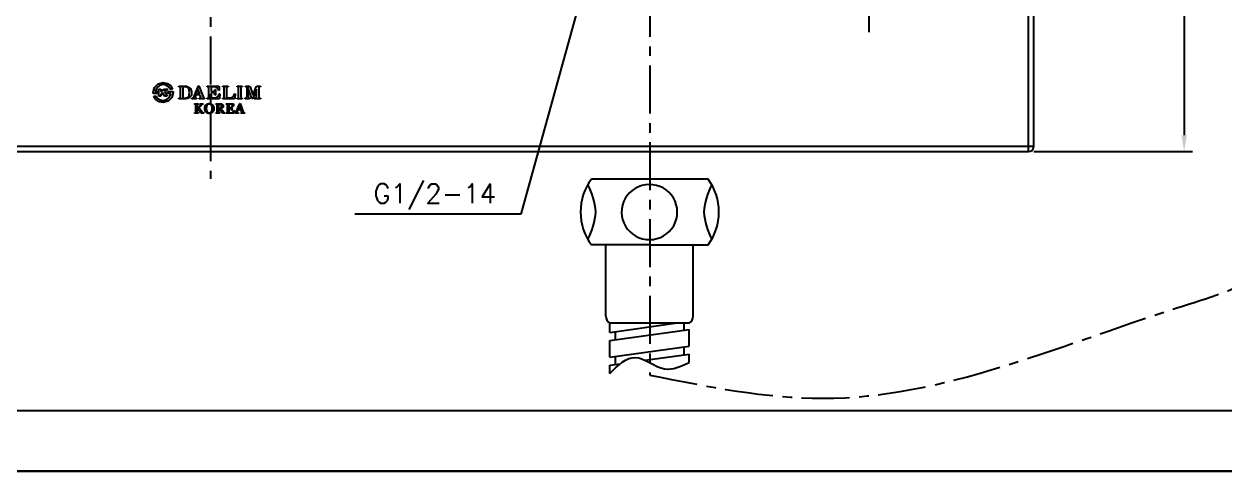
# Model space of a CAD drawing. Extents: x 9929 to 10523, y -3370 to -2950.
# Drawn here: x 10081.1 to 10299.9, y -3370.2 to -3288.7 of the extents above; entities that cross this region are included whole.
import ezdxf
from ezdxf.enums import TextEntityAlignment as Align

# ---------------------------------------------------------------- set-up
doc = ezdxf.new("R2010")
doc.units = 0
doc.header["$LTSCALE"] = 7
doc.header["$MEASUREMENT"] = 0
doc.linetypes.add('CENTER', pattern=[2, 1.25, -0.25, 0.25, -0.25])
doc.layers.get('0').update_dxf_attribs({"color": 2, "linetype": 'CONTINUOUS'})
for name, color, linetype in [('CENTER', 1, 'CENTER'), ('CL', 1, 'CENTER'), ('D', 2, 'CONTINUOUS'), ('DWG', 7, 'CONTINUOUS')]:
    doc.layers.add(name, color=color, linetype=linetype)
doc.styles.add('GHS', font='ROMANS.shx', dxfattribs={"bigfont": 'GHS.shx'})
doc.dimstyles.new('ISO-25', dxfattribs={"dimscale": 0, "dimtxt": 3.5, "dimasz": 2, "dimexe": 1, "dimexo": 1, "dimgap": 1, "dimtad": 1, "dimdec": 4, "dimdsep": 46, "dimtxsty": 'GHS', "dimcen": 3, "dimclrd": 256, "dimclre": 256, "dimclrt": 256, "dimadec": 3, "dimazin": 0, "dimtfac": 1, "dimtdec": 4, "dimtmove": 0, "dimatfit": 0, "dimfxl": 0, "dimtvp": 1, "dimtolj": 1, "dimtzin": 0, "dimlwd": -1, "dimlwe": -1, "dimarcsym": 0})

msp = doc.modelspace()

# ---------------------------------------------------------------- linework, layer by layer
at = {"color": 7, "linetype": 'Continuous'}
for p, q in [((10264.14, -3311.94), (10264.14, -3181.94)), ((10265.14, -3310.94), (10265.14, -3182.94)), ((9965.14, -3310.94), (10265.14, -3310.94)), ((9966.14, -3311.94), (10264.14, -3311.94))]:
    msp.add_line(p, q, dxfattribs=at)
at = {"color": 7, "linetype": 'Continuous', "lineweight": -3}
msp.add_line((10185.79, -3316.94), (10184.66, -3316.94), dxfattribs=at)
at = {"color": 4}
msp.add_line((10508.55, -3359.19), (9959.55, -3359.19), dxfattribs=at)
for p, q in [((9928.55, -3370.19), (10522.55, -3370.19)), ((10522.55, -3370.19), (9928.55, -3370.19))]:
    msp.add_line(p, q)
at = {"color": 7, "linetype": 'Continuous'}
msp.add_arc((10264.14, -3310.94), 1, 270, 0, dxfattribs=at)
at = {"layer": 'CENTER', "color": 1, "lineweight": -3, "ltscale": 2}
msp.add_open_spline([(10195.51, -3347.87), (10195.51, -3347.87), (10195.51, -3347.87), (10195.51, -3347.86)], degree=3, dxfattribs=at)
at = {"layer": 'CL'}
for p, q in [((10115.14, -3178.94), (10115.14, -3316.89)), ((10195.14, -3226.24), (10195.14, -3352.69)), ((10235.14, -3290.12), (10235.14, -3273.77))]:
    msp.add_line(p, q, dxfattribs=at)
msp.add_spline([(10195.14, -3352.69), (10226.66, -3356.93), (10291.16, -3340.45), (10306.77, -3334.06), (10321.17, -3289.87)], degree=3, dxfattribs=at)
at = {"layer": 'D', "color": 2}
for p, q in [((10292.5, -3184.94), (10292.5, -3308.94)), ((10265.14, -3311.94), (10294, -3311.94))]:
    msp.add_line(p, q, dxfattribs=at)
at = {"layer": 'D'}
for p, q in [((10105.56, -3299.58), (10106.48, -3299.33)), ((10106.48, -3299.33), (10107.21, -3299.49)), ((10107.21, -3299.49), (10107.8, -3299.9)), ((10104.65, -3301.16), (10104.9, -3300.24)), ((10104.65, -3301.22), (10104.65, -3301.16)), ((10104.66, -3301.28), (10104.65, -3301.22)), ((10104.66, -3301.35), (10104.66, -3301.28)), ((10104.8, -3301.35), (10104.66, -3301.35)), ((10105.06, -3301.35), (10104.8, -3301.35)), ((10104.9, -3300.24), (10105.56, -3299.58)), ((10105.31, -3300.32), (10105.06, -3300.96)), ((10105.06, -3300.96), (10105.5, -3300.96)), ((10105.5, -3301.35), (10105.06, -3301.35)), ((10105.81, -3299.88), (10105.31, -3300.32)), ((10105.5, -3300.96), (10105.5, -3301.35)), ((10105.68, -3300.52), (10106.07, -3300.52)), ((10105.68, -3301.82), (10105.68, -3300.52)), ((10106.48, -3299.71), (10105.81, -3299.88)), ((10106.07, -3300.52), (10106.07, -3300.97)), ((10106.07, -3300.97), (10106.73, -3300.52)), ((10106.39, -3301.22), (10106.07, -3301.45)), ((10106.07, -3301.45), (10106.07, -3301.82)), ((10106.74, -3301.82), (10106.39, -3301.22)), ((10107.01, -3299.81), (10106.48, -3299.71)), ((10107.36, -3300.52), (10106.71, -3300.99)), ((10106.71, -3300.99), (10107.19, -3301.82)), ((10106.73, -3300.52), (10107.36, -3300.52)), ((10107.45, -3300.1), (10107.01, -3299.81)), ((10107.32, -3300.95), (10107.9, -3300.95)), ((10107.32, -3301.35), (10107.32, -3300.95)), ((10107.9, -3301.35), (10107.32, -3301.35)), ((10107.76, -3300.52), (10107.45, -3300.1)), ((10107.65, -3301.99), (10107.9, -3301.35)), ((10108.19, -3300.52), (10107.76, -3300.52)), ((10107.8, -3299.9), (10108.19, -3300.52)), ((10107.9, -3300.95), (10108.13, -3300.95)), ((10108.3, -3301.16), (10108.05, -3302.08)), ((10108.13, -3300.95), (10108.29, -3300.95)), ((10108.29, -3300.95), (10108.3, -3301.02)), ((10108.3, -3301.02), (10108.3, -3301.09)), ((10108.3, -3301.09), (10108.3, -3301.16)), ((10109.35, -3300.09), (10109.35, -3299.98)), ((10109.35, -3299.98), (10110.46, -3299.98)), ((10109.51, -3300.09), (10109.35, -3300.09)), ((10109.6, -3300.12), (10109.51, -3300.09)), ((10109.64, -3300.18), (10109.6, -3300.12)), ((10109.66, -3300.27), (10109.64, -3300.18)), ((10109.66, -3302), (10109.66, -3300.27)), ((10110.08, -3300.19), (10110.07, -3300.25)), ((10110.07, -3300.25), (10110.07, -3302.02)), ((10110.13, -3300.14), (10110.08, -3300.19)), ((10110.21, -3300.11), (10110.13, -3300.14)), ((10110.27, -3300.11), (10110.21, -3300.11)), ((10110.32, -3300.11), (10110.27, -3300.11)), ((10110.37, -3300.11), (10110.32, -3300.11)), ((10110.53, -3300.11), (10110.37, -3300.11)), ((10110.46, -3299.98), (10110.6, -3299.99)), ((10110.7, -3300.13), (10110.53, -3300.11)), ((10110.6, -3299.99), (10110.73, -3300.01)), ((10110.83, -3300.16), (10110.7, -3300.13)), ((10110.73, -3300.01), (10110.87, -3300.04)), ((10110.93, -3300.22), (10110.83, -3300.16)), ((10110.87, -3300.04), (10111, -3300.09)), ((10111.02, -3300.29), (10110.93, -3300.22)), ((10111, -3300.09), (10111.11, -3300.15)), ((10111.1, -3300.37), (10111.02, -3300.29)), ((10111.2, -3300.6), (10111.1, -3300.37)), ((10111.11, -3300.15), (10111.22, -3300.22)), ((10111.14, -3301.88), (10111.22, -3301.66)), ((10111.25, -3300.89), (10111.2, -3300.6)), ((10111.22, -3300.22), (10111.34, -3300.32)), ((10111.22, -3301.66), (10111.25, -3301.38)), ((10111.26, -3301.14), (10111.25, -3300.89)), ((10111.25, -3301.38), (10111.26, -3301.14)), ((10111.34, -3300.32), (10111.45, -3300.45)), ((10111.45, -3300.45), (10111.54, -3300.6)), ((10111.56, -3301.67), (10111.48, -3301.81)), ((10111.54, -3300.6), (10111.6, -3300.76)), ((10111.62, -3301.51), (10111.56, -3301.67)), ((10111.6, -3300.76), (10111.64, -3300.94)), ((10111.65, -3301.34), (10111.62, -3301.51)), ((10111.64, -3300.94), (10111.66, -3301.14)), ((10111.66, -3301.14), (10111.65, -3301.34)), ((10112.15, -3301.88), (10112.27, -3301.58)), ((10112.27, -3301.58), (10112.39, -3301.26)), ((10112.42, -3301.57), (10112.29, -3301.91)), ((10112.39, -3301.26), (10112.53, -3300.91)), ((10113.18, -3301.57), (10112.42, -3301.57)), ((10112.8, -3300.56), (10112.46, -3301.45)), ((10112.46, -3301.45), (10113.15, -3301.45)), ((10112.53, -3300.91), (10112.66, -3300.56)), ((10112.66, -3300.56), (10112.79, -3300.24)), ((10112.79, -3300.24), (10112.9, -3299.95)), ((10113.15, -3301.45), (10112.8, -3300.56)), ((10112.9, -3299.95), (10112.99, -3299.95)), ((10112.99, -3299.95), (10113.76, -3301.93)), ((10113.34, -3302), (10113.18, -3301.57)), ((10114.51, -3300.1), (10114.51, -3299.98)), ((10114.51, -3299.98), (10116.59, -3299.98)), ((10114.68, -3300.1), (10114.51, -3300.1)), ((10114.75, -3300.12), (10114.68, -3300.1)), ((10114.8, -3300.17), (10114.75, -3300.12)), ((10114.82, -3300.24), (10114.8, -3300.17)), ((10114.82, -3301.97), (10114.82, -3300.24)), ((10115.25, -3300.17), (10115.23, -3300.23)), ((10115.23, -3300.23), (10115.23, -3300.93)), ((10115.23, -3300.93), (10115.25, -3300.97)), ((10115.24, -3301.2), (10115.23, -3301.24)), ((10115.23, -3301.24), (10115.23, -3301.85)), ((10115.28, -3301.17), (10115.24, -3301.2)), ((10115.3, -3300.13), (10115.25, -3300.17)), ((10115.25, -3300.97), (10115.28, -3301.01)), ((10115.28, -3301.01), (10115.33, -3301.02)), ((10115.32, -3301.15), (10115.28, -3301.17)), ((10115.38, -3300.11), (10115.3, -3300.13)), ((10115.44, -3301.15), (10115.32, -3301.15)), ((10115.33, -3301.02), (10115.44, -3301.02)), ((10115.75, -3300.11), (10115.38, -3300.11)), ((10115.44, -3301.02), (10115.66, -3300.98)), ((10115.69, -3301.22), (10115.44, -3301.15)), ((10115.66, -3300.98), (10115.85, -3300.84)), ((10115.86, -3301.38), (10115.69, -3301.22)), ((10116.14, -3300.19), (10115.75, -3300.11)), ((10115.85, -3300.84), (10115.94, -3300.6)), ((10115.92, -3301.63), (10115.86, -3301.38)), ((10116.03, -3301.63), (10115.92, -3301.63)), ((10115.94, -3300.6), (10116.03, -3300.6)), ((10116.03, -3300.6), (10116.03, -3301.63)), ((10116.44, -3300.43), (10116.14, -3300.19)), ((10116.62, -3300.8), (10116.44, -3300.43)), ((10116.54, -3301.8), (10116.7, -3301.41)), ((10116.59, -3299.98), (10116.63, -3299.99)), ((10116.71, -3300.8), (10116.62, -3300.8)), ((10116.63, -3299.99), (10116.66, -3300.01)), ((10116.66, -3300.01), (10116.67, -3300.04)), ((10116.67, -3300.04), (10116.71, -3300.8)), ((10116.7, -3301.41), (10116.81, -3301.41)), ((10116.81, -3301.41), (10116.78, -3302.19)), ((10117.34, -3299.98), (10118.31, -3299.98)), ((10117.34, -3300.1), (10117.34, -3299.98)), ((10117.46, -3300.1), (10117.34, -3300.1)), ((10117.54, -3300.12), (10117.46, -3300.1)), ((10117.6, -3300.19), (10117.54, -3300.12)), ((10117.63, -3300.3), (10117.6, -3300.19)), ((10117.63, -3301.98), (10117.63, -3300.3)), ((10118.05, -3300.2), (10118.04, -3300.28)), ((10118.04, -3300.28), (10118.04, -3301.94)), ((10118.11, -3300.13), (10118.05, -3300.2)), ((10118.2, -3300.1), (10118.11, -3300.13)), ((10118.31, -3300.1), (10118.2, -3300.1)), ((10118.31, -3299.98), (10118.31, -3300.1)), ((10119.38, -3301.73), (10119.51, -3301.37)), ((10119.51, -3301.37), (10119.61, -3301.37)), ((10119.61, -3301.37), (10119.57, -3302.2)), ((10119.98, -3300.1), (10119.98, -3299.98)), ((10119.98, -3299.98), (10120.9, -3299.98)), ((10120.1, -3300.1), (10119.98, -3300.1)), ((10120.19, -3300.12), (10120.1, -3300.1)), ((10120.23, -3300.17), (10120.19, -3300.12)), ((10120.24, -3300.23), (10120.23, -3300.17)), ((10120.24, -3301.98), (10120.24, -3300.23)), ((10120.68, -3300.16), (10120.66, -3300.22)), ((10120.66, -3300.22), (10120.66, -3302.01)), ((10120.72, -3300.11), (10120.68, -3300.16)), ((10120.79, -3300.1), (10120.72, -3300.11)), ((10120.9, -3300.1), (10120.79, -3300.1)), ((10120.9, -3299.98), (10120.9, -3300.1)), ((10121.46, -3299.98), (10122.16, -3299.98)), ((10121.46, -3300.1), (10121.46, -3299.98)), ((10121.55, -3300.1), (10121.46, -3300.1)), ((10121.65, -3300.11), (10121.55, -3300.1)), ((10121.73, -3300.18), (10121.65, -3300.11)), ((10121.77, -3300.3), (10121.73, -3300.18)), ((10121.77, -3301.87), (10121.77, -3300.3)), ((10121.93, -3300.22), (10121.93, -3300.23)), ((10122.66, -3302.24), (10121.93, -3300.22)), ((10121.93, -3300.23), (10121.93, -3301.62)), ((10121.93, -3301.62), (10121.93, -3301.89)), ((10122.16, -3299.98), (10122.22, -3300)), ((10122.22, -3300), (10122.28, -3300.03)), ((10122.28, -3300.03), (10122.33, -3300.1)), ((10122.33, -3300.1), (10122.84, -3301.56)), ((10123.48, -3300.56), (10122.83, -3302.24)), ((10122.84, -3301.56), (10122.9, -3301.55)), ((10122.9, -3301.55), (10123.08, -3301.07)), ((10123.08, -3301.07), (10123.27, -3300.59)), ((10123.27, -3300.59), (10123.43, -3300.1)), ((10123.43, -3300.1), (10123.47, -3300.04)), ((10123.47, -3300.04), (10123.52, -3300)), ((10123.47, -3300.58), (10123.48, -3300.56)), ((10123.47, -3301.96), (10123.47, -3300.58)), ((10123.52, -3300), (10123.58, -3299.98)), ((10123.58, -3299.98), (10124.2, -3299.98)), ((10123.92, -3300.2), (10123.89, -3300.3)), ((10123.89, -3300.3), (10123.89, -3301.96)), ((10123.98, -3300.13), (10123.92, -3300.2)), ((10124.09, -3300.1), (10123.98, -3300.13)), ((10124.2, -3300.1), (10124.09, -3300.1)), ((10124.2, -3299.98), (10124.2, -3300.1)), ((10105.15, -3302.41), (10104.77, -3301.8)), ((10104.77, -3301.8), (10105.19, -3301.8)), ((10105.74, -3302.83), (10105.15, -3302.41)), ((10105.19, -3301.8), (10105.5, -3302.22)), ((10105.5, -3302.22), (10105.95, -3302.5)), ((10106.07, -3301.82), (10105.68, -3301.82)), ((10106.48, -3302.98), (10105.74, -3302.83)), ((10105.95, -3302.5), (10106.48, -3302.61)), ((10106.48, -3302.61), (10107.15, -3302.44)), ((10107.4, -3302.73), (10106.48, -3302.98)), ((10107.19, -3301.82), (10106.74, -3301.82)), ((10107.15, -3302.44), (10107.65, -3301.99)), ((10108.05, -3302.08), (10107.4, -3302.73)), ((10109.36, -3302.28), (10109.36, -3302.17)), ((10109.36, -3302.17), (10109.49, -3302.17)), ((10110.39, -3302.28), (10109.36, -3302.28)), ((10109.49, -3302.17), (10109.57, -3302.14)), ((10109.57, -3302.14), (10109.63, -3302.08)), ((10109.63, -3302.08), (10109.66, -3302)), ((10110.07, -3302.02), (10110.08, -3302.09)), ((10110.08, -3302.09), (10110.11, -3302.13)), ((10110.11, -3302.13), (10110.16, -3302.16)), ((10110.16, -3302.16), (10110.24, -3302.17)), ((10110.24, -3302.17), (10110.34, -3302.17)), ((10110.34, -3302.17), (10110.46, -3302.16)), ((10110.56, -3302.28), (10110.39, -3302.28)), ((10110.46, -3302.16), (10110.61, -3302.16)), ((10110.74, -3302.27), (10110.56, -3302.28)), ((10110.61, -3302.16), (10110.76, -3302.14)), ((10110.9, -3302.23), (10110.74, -3302.27)), ((10110.76, -3302.14), (10110.89, -3302.1)), ((10110.89, -3302.1), (10110.98, -3302.04)), ((10111.04, -3302.19), (10110.9, -3302.23)), ((10110.98, -3302.04), (10111.07, -3301.96)), ((10111.15, -3302.13), (10111.04, -3302.19)), ((10111.07, -3301.96), (10111.14, -3301.88)), ((10111.27, -3302.05), (10111.15, -3302.13)), ((10111.38, -3301.94), (10111.27, -3302.05)), ((10111.48, -3301.81), (10111.38, -3301.94)), ((10111.73, -3302.17), (10111.8, -3302.16)), ((10111.73, -3302.28), (10111.73, -3302.17)), ((10112.57, -3302.28), (10111.73, -3302.28)), ((10111.8, -3302.16), (10111.88, -3302.14)), ((10111.88, -3302.14), (10111.94, -3302.11)), ((10111.94, -3302.11), (10112.03, -3302.05)), ((10112.03, -3302.05), (10112.1, -3301.98)), ((10112.1, -3301.98), (10112.15, -3301.88)), ((10112.21, -3303.2), (10112.93, -3303.2)), ((10112.21, -3303.29), (10112.21, -3303.2)), ((10112.24, -3303.29), (10112.21, -3303.29)), ((10112.26, -3303.3), (10112.24, -3303.29)), ((10112.29, -3303.3), (10112.26, -3303.3)), ((10112.29, -3301.91), (10112.3, -3302.05)), ((10112.32, -3303.31), (10112.29, -3303.3)), ((10112.3, -3302.05), (10112.41, -3302.14)), ((10112.35, -3303.32), (10112.32, -3303.31)), ((10112.37, -3303.33), (10112.35, -3303.32)), ((10112.4, -3303.35), (10112.37, -3303.33)), ((10112.41, -3303.36), (10112.4, -3303.35)), ((10112.41, -3302.14), (10112.57, -3302.17)), ((10112.43, -3303.38), (10112.41, -3303.36)), ((10112.43, -3303.4), (10112.43, -3303.38)), ((10112.44, -3303.43), (10112.43, -3303.4)), ((10112.44, -3303.46), (10112.44, -3303.43)), ((10112.44, -3304.71), (10112.44, -3303.46)), ((10112.57, -3302.17), (10112.57, -3302.28)), ((10112.71, -3303.39), (10112.7, -3303.42)), ((10112.7, -3303.42), (10112.7, -3303.44)), ((10112.7, -3303.44), (10112.7, -3304.04)), ((10112.72, -3303.37), (10112.71, -3303.39)), ((10112.73, -3303.35), (10112.72, -3303.37)), ((10112.75, -3303.33), (10112.73, -3303.35)), ((10112.77, -3303.32), (10112.75, -3303.33)), ((10112.79, -3303.31), (10112.77, -3303.32)), ((10112.82, -3303.31), (10112.79, -3303.31)), ((10112.85, -3303.3), (10112.82, -3303.31)), ((10112.88, -3303.3), (10112.85, -3303.3)), ((10112.87, -3303.92), (10112.94, -3303.85)), ((10112.91, -3303.29), (10112.88, -3303.3)), ((10112.93, -3303.29), (10112.91, -3303.29)), ((10112.93, -3303.2), (10112.93, -3303.29)), ((10112.94, -3303.85), (10113.01, -3303.78)), ((10113.01, -3303.78), (10113.08, -3303.72)), ((10113.04, -3302.28), (10113.04, -3302.17)), ((10113.04, -3302.17), (10113.24, -3302.17)), ((10114.04, -3302.28), (10113.04, -3302.28)), ((10113.15, -3303.79), (10113.06, -3303.88)), ((10113.08, -3303.72), (10113.14, -3303.65)), ((10113.14, -3303.2), (10113.8, -3303.2)), ((10113.14, -3303.29), (10113.14, -3303.2)), ((10113.16, -3303.29), (10113.14, -3303.29)), ((10113.14, -3303.65), (10113.2, -3303.58)), ((10113.25, -3303.69), (10113.15, -3303.79)), ((10113.17, -3303.29), (10113.16, -3303.29)), ((10113.19, -3303.29), (10113.17, -3303.29)), ((10113.21, -3303.29), (10113.19, -3303.29)), ((10113.2, -3303.58), (10113.24, -3303.52)), ((10113.23, -3303.3), (10113.21, -3303.29)), ((10113.25, -3303.3), (10113.23, -3303.3)), ((10113.24, -3302.17), (10113.3, -3302.14)), ((10113.24, -3303.52), (10113.28, -3303.47)), ((10113.27, -3303.31), (10113.25, -3303.3)), ((10113.34, -3303.59), (10113.25, -3303.69)), ((10113.29, -3303.31), (10113.27, -3303.31)), ((10113.28, -3303.47), (10113.3, -3303.43)), ((10113.3, -3303.32), (10113.29, -3303.31)), ((10113.3, -3302.14), (10113.34, -3302.08)), ((10113.31, -3303.33), (10113.3, -3303.32)), ((10113.3, -3303.43), (10113.32, -3303.39)), ((10113.32, -3303.34), (10113.31, -3303.33)), ((10113.32, -3303.35), (10113.32, -3303.34)), ((10113.32, -3303.39), (10113.32, -3303.35)), ((10113.34, -3302.08), (10113.34, -3302)), ((10113.42, -3303.49), (10113.34, -3303.59)), ((10113.51, -3303.39), (10113.42, -3303.49)), ((10113.53, -3303.37), (10113.51, -3303.39)), ((10113.56, -3303.35), (10113.53, -3303.37)), ((10113.59, -3303.34), (10113.56, -3303.35)), ((10113.62, -3303.33), (10113.59, -3303.34)), ((10113.65, -3303.31), (10113.62, -3303.33)), ((10113.67, -3303.31), (10113.65, -3303.31)), ((10113.69, -3303.3), (10113.67, -3303.31)), ((10113.71, -3303.3), (10113.69, -3303.3)), ((10113.72, -3303.3), (10113.71, -3303.3)), ((10113.73, -3303.3), (10113.72, -3303.3)), ((10113.74, -3303.29), (10113.73, -3303.3)), ((10113.75, -3303.29), (10113.74, -3303.29)), ((10113.76, -3303.29), (10113.75, -3303.29)), ((10113.76, -3301.93), (10113.82, -3302.06)), ((10113.77, -3303.29), (10113.76, -3303.29)), ((10113.78, -3303.29), (10113.77, -3303.29)), ((10113.79, -3303.29), (10113.78, -3303.29)), ((10113.79, -3303.29), (10113.79, -3303.29)), ((10113.8, -3303.29), (10113.79, -3303.29)), ((10113.8, -3303.2), (10113.8, -3303.29)), ((10113.82, -3302.06), (10113.89, -3302.14)), ((10113.89, -3302.14), (10114.04, -3302.17)), ((10114.04, -3302.17), (10114.04, -3302.28)), ((10114.06, -3303.94), (10114.08, -3303.81)), ((10114.08, -3303.81), (10114.12, -3303.7)), ((10114.12, -3303.7), (10114.17, -3303.59)), ((10114.17, -3303.59), (10114.23, -3303.49)), ((10114.23, -3303.49), (10114.3, -3303.41)), ((10114.3, -3303.41), (10114.38, -3303.34)), ((10114.38, -3303.77), (10114.36, -3303.87)), ((10114.38, -3303.34), (10114.47, -3303.27)), ((10114.4, -3303.68), (10114.38, -3303.77)), ((10114.43, -3303.59), (10114.4, -3303.68)), ((10114.47, -3303.52), (10114.43, -3303.59)), ((10114.47, -3303.27), (10114.57, -3303.22)), ((10114.52, -3303.45), (10114.47, -3303.52)), ((10114.51, -3302.17), (10114.66, -3302.15)), ((10114.51, -3302.28), (10114.51, -3302.17)), ((10115.24, -3302.28), (10114.51, -3302.28)), ((10114.57, -3303.39), (10114.52, -3303.45)), ((10114.57, -3303.22), (10114.67, -3303.19)), ((10114.64, -3303.34), (10114.57, -3303.39)), ((10114.71, -3303.3), (10114.64, -3303.34)), ((10114.66, -3302.15), (10114.78, -3302.1)), ((10114.67, -3303.19), (10114.78, -3303.17)), ((10114.8, -3303.28), (10114.71, -3303.3)), ((10114.78, -3302.1), (10114.82, -3301.97)), ((10114.78, -3303.17), (10114.89, -3303.16)), ((10114.89, -3303.27), (10114.8, -3303.28)), ((10114.89, -3303.16), (10115, -3303.17)), ((10114.97, -3303.28), (10114.89, -3303.27)), ((10115.05, -3303.3), (10114.97, -3303.28)), ((10115, -3303.17), (10115.11, -3303.19)), ((10115.12, -3303.33), (10115.05, -3303.3)), ((10115.11, -3303.19), (10115.22, -3303.23)), ((10115.19, -3303.37), (10115.12, -3303.33)), ((10115.24, -3303.43), (10115.19, -3303.37)), ((10115.22, -3303.23), (10115.31, -3303.28)), ((10115.23, -3301.85), (10115.23, -3301.91)), ((10115.23, -3301.91), (10115.24, -3301.96)), ((10115.24, -3301.96), (10115.24, -3302.01)), ((10115.24, -3302.01), (10115.28, -3302.08)), ((10115.97, -3302.28), (10115.24, -3302.28)), ((10115.29, -3303.49), (10115.24, -3303.43)), ((10115.28, -3302.08), (10115.34, -3302.13)), ((10115.33, -3303.57), (10115.29, -3303.49)), ((10115.31, -3303.28), (10115.4, -3303.34)), ((10115.37, -3303.65), (10115.33, -3303.57)), ((10115.34, -3302.13), (10115.42, -3302.15)), ((10115.39, -3303.75), (10115.37, -3303.65)), ((10115.41, -3303.85), (10115.39, -3303.75)), ((10115.4, -3303.34), (10115.48, -3303.41)), ((10115.43, -3303.96), (10115.41, -3303.85)), ((10115.42, -3302.15), (10115.55, -3302.15)), ((10115.48, -3303.41), (10115.55, -3303.49)), ((10115.55, -3302.15), (10115.77, -3302.15)), ((10115.55, -3303.49), (10115.61, -3303.59)), ((10115.61, -3303.59), (10115.66, -3303.7)), ((10115.66, -3303.7), (10115.7, -3303.82)), ((10115.7, -3303.82), (10115.72, -3303.94)), ((10115.77, -3302.15), (10115.93, -3302.15)), ((10115.93, -3302.15), (10116.22, -3302.05)), ((10116.7, -3302.28), (10115.97, -3302.28)), ((10116.07, -3303.29), (10116.07, -3303.2)), ((10116.07, -3303.2), (10116.87, -3303.2)), ((10116.09, -3303.29), (10116.07, -3303.29)), ((10116.12, -3303.3), (10116.09, -3303.29)), ((10116.15, -3303.3), (10116.12, -3303.3)), ((10116.18, -3303.31), (10116.15, -3303.3)), ((10116.21, -3303.31), (10116.18, -3303.31)), ((10116.23, -3303.32), (10116.21, -3303.31)), ((10116.22, -3302.05), (10116.54, -3301.8)), ((10116.26, -3303.33), (10116.23, -3303.32)), ((10116.28, -3303.35), (10116.26, -3303.33)), ((10116.29, -3303.37), (10116.28, -3303.35)), ((10116.29, -3303.4), (10116.29, -3303.37)), ((10116.3, -3303.42), (10116.29, -3303.4)), ((10116.3, -3303.45), (10116.3, -3303.42)), ((10116.3, -3304.71), (10116.3, -3303.45)), ((10116.56, -3303.3), (10116.56, -3304.05)), ((10116.77, -3303.3), (10116.56, -3303.3)), ((10116.73, -3302.27), (10116.7, -3302.28)), ((10116.76, -3302.24), (10116.73, -3302.27)), ((10116.78, -3302.19), (10116.76, -3302.24)), ((10116.87, -3303.31), (10116.77, -3303.3)), ((10116.87, -3303.2), (10116.94, -3303.21)), ((10116.96, -3303.34), (10116.87, -3303.31)), ((10116.94, -3303.21), (10117.01, -3303.21)), ((10117.03, -3303.39), (10116.96, -3303.34)), ((10117, -3303.94), (10117.07, -3303.86)), ((10117.01, -3303.21), (10117.08, -3303.23)), ((10117.08, -3303.46), (10117.03, -3303.39)), ((10117.07, -3303.86), (10117.1, -3303.76)), ((10117.08, -3303.23), (10117.14, -3303.24)), ((10117.11, -3303.55), (10117.08, -3303.46)), ((10117.1, -3303.76), (10117.12, -3303.65)), ((10117.12, -3303.65), (10117.11, -3303.55)), ((10117.14, -3303.24), (10117.2, -3303.27)), ((10117.2, -3303.27), (10117.25, -3303.3)), ((10117.25, -3303.3), (10117.3, -3303.33)), ((10117.3, -3303.33), (10117.34, -3303.38)), ((10117.34, -3302.17), (10117.47, -3302.17)), ((10117.34, -3302.28), (10117.34, -3302.17)), ((10119.48, -3302.28), (10117.34, -3302.28)), ((10117.34, -3303.38), (10117.38, -3303.43)), ((10117.37, -3303.84), (10117.34, -3303.89)), ((10117.39, -3303.8), (10117.37, -3303.84)), ((10117.38, -3303.43), (10117.4, -3303.48)), ((10117.41, -3303.74), (10117.39, -3303.8)), ((10117.4, -3303.48), (10117.42, -3303.55)), ((10117.42, -3303.68), (10117.41, -3303.74)), ((10117.42, -3303.55), (10117.42, -3303.62)), ((10117.42, -3303.62), (10117.42, -3303.68)), ((10117.47, -3302.17), (10117.55, -3302.13)), ((10117.55, -3302.13), (10117.61, -3302.07)), ((10117.61, -3302.07), (10117.63, -3301.98)), ((10117.94, -3303.29), (10117.94, -3303.2)), ((10117.94, -3303.2), (10119.29, -3303.2)), ((10117.96, -3303.29), (10117.94, -3303.29)), ((10117.99, -3303.3), (10117.96, -3303.29)), ((10118.03, -3303.3), (10117.99, -3303.3)), ((10118.06, -3303.31), (10118.03, -3303.3)), ((10118.04, -3301.94), (10118.04, -3302.04)), ((10118.04, -3302.04), (10118.08, -3302.11)), ((10118.09, -3303.32), (10118.06, -3303.31)), ((10118.08, -3302.11), (10118.2, -3302.15)), ((10118.12, -3303.33), (10118.09, -3303.32)), ((10118.14, -3303.35), (10118.12, -3303.33)), ((10118.16, -3303.36), (10118.14, -3303.35)), ((10118.17, -3303.38), (10118.16, -3303.36)), ((10118.18, -3303.41), (10118.17, -3303.38)), ((10118.18, -3303.43), (10118.18, -3303.41)), ((10118.19, -3303.46), (10118.18, -3303.43)), ((10118.19, -3304.71), (10118.19, -3303.46)), ((10118.2, -3302.15), (10118.73, -3302.15)), ((10118.72, -3303.3), (10118.45, -3303.3)), ((10118.45, -3303.3), (10118.45, -3303.99)), ((10118.76, -3303.3), (10118.72, -3303.3)), ((10118.73, -3302.15), (10119.09, -3302.02)), ((10118.8, -3303.3), (10118.76, -3303.3)), ((10118.84, -3303.3), (10118.8, -3303.3)), ((10118.87, -3303.3), (10118.84, -3303.3)), ((10118.9, -3303.31), (10118.87, -3303.3)), ((10118.87, -3303.89), (10118.89, -3303.86)), ((10118.89, -3303.86), (10118.9, -3303.82)), ((10118.93, -3303.31), (10118.9, -3303.31)), ((10118.9, -3303.82), (10118.92, -3303.78)), ((10118.92, -3303.74), (10118.93, -3303.71)), ((10118.92, -3303.78), (10118.92, -3303.74)), ((10118.98, -3303.33), (10118.93, -3303.31)), ((10118.93, -3303.71), (10119.02, -3303.71)), ((10119.03, -3303.37), (10118.98, -3303.33)), ((10119.02, -3303.71), (10119.02, -3304.39)), ((10119.09, -3303.42), (10119.03, -3303.37)), ((10119.09, -3302.02), (10119.38, -3301.73)), ((10119.13, -3303.49), (10119.09, -3303.42)), ((10119.17, -3303.56), (10119.13, -3303.49)), ((10119.19, -3303.62), (10119.17, -3303.56)), ((10119.29, -3303.62), (10119.19, -3303.62)), ((10119.29, -3303.2), (10119.29, -3303.62)), ((10119.52, -3302.27), (10119.48, -3302.28)), ((10119.56, -3302.25), (10119.52, -3302.27)), ((10119.57, -3302.2), (10119.56, -3302.25)), ((10119.98, -3302.17), (10120.11, -3302.16)), ((10119.98, -3302.28), (10119.98, -3302.17)), ((10120.9, -3302.28), (10119.98, -3302.28)), ((10120.11, -3302.16), (10120.2, -3302.13)), ((10120.37, -3303.56), (10120.11, -3304.23)), ((10120.12, -3303.91), (10120.22, -3303.64)), ((10120.2, -3302.13), (10120.23, -3302.05)), ((10120.22, -3303.64), (10120.32, -3303.4)), ((10120.23, -3302.05), (10120.24, -3301.98)), ((10120.32, -3303.4), (10120.4, -3303.18)), ((10120.64, -3304.23), (10120.37, -3303.56)), ((10120.4, -3303.18), (10120.5, -3303.18)), ((10120.5, -3303.18), (10121.08, -3304.68)), ((10120.66, -3302.01), (10120.67, -3302.09)), ((10120.67, -3302.09), (10120.71, -3302.14)), ((10120.71, -3302.14), (10120.79, -3302.17)), ((10120.79, -3302.17), (10120.9, -3302.17)), ((10120.9, -3302.17), (10120.9, -3302.28)), ((10121.45, -3302.17), (10121.62, -3302.12)), ((10121.45, -3302.28), (10121.45, -3302.17)), ((10122.2, -3302.28), (10121.45, -3302.28)), ((10121.62, -3302.12), (10121.73, -3302.02)), ((10121.73, -3302.02), (10121.77, -3301.87)), ((10121.93, -3301.89), (10121.97, -3302.03)), ((10121.97, -3302.03), (10122.07, -3302.13)), ((10122.07, -3302.13), (10122.2, -3302.17)), ((10122.2, -3302.17), (10122.2, -3302.28)), ((10122.83, -3302.24), (10122.66, -3302.24)), ((10123.09, -3302.28), (10123.09, -3302.17)), ((10123.09, -3302.17), (10123.23, -3302.17)), ((10124.21, -3302.28), (10123.09, -3302.28)), ((10123.23, -3302.17), (10123.35, -3302.15)), ((10123.35, -3302.15), (10123.44, -3302.08)), ((10123.44, -3302.08), (10123.47, -3301.96)), ((10123.89, -3301.96), (10123.92, -3302.07)), ((10123.92, -3302.07), (10123.98, -3302.14)), ((10123.98, -3302.14), (10124.09, -3302.17)), ((10124.09, -3302.17), (10124.21, -3302.17)), ((10124.21, -3302.17), (10124.21, -3302.28)), ((10112.21, -3304.86), (10112.23, -3304.86)), ((10112.21, -3304.94), (10112.21, -3304.86)), ((10112.93, -3304.94), (10112.21, -3304.94)), ((10112.23, -3304.86), (10112.26, -3304.85)), ((10112.26, -3304.85), (10112.29, -3304.85)), ((10112.29, -3304.85), (10112.33, -3304.85)), ((10112.33, -3304.85), (10112.35, -3304.84)), ((10112.35, -3304.84), (10112.37, -3304.84)), ((10112.37, -3304.84), (10112.39, -3304.82)), ((10112.39, -3304.82), (10112.41, -3304.81)), ((10112.41, -3304.81), (10112.42, -3304.79)), ((10112.42, -3304.79), (10112.43, -3304.77)), ((10112.43, -3304.77), (10112.44, -3304.74)), ((10112.44, -3304.74), (10112.44, -3304.71)), ((10112.7, -3304.04), (10112.73, -3304.04)), ((10112.7, -3304.09), (10112.7, -3304.7)), ((10112.73, -3304.09), (10112.7, -3304.09)), ((10112.7, -3304.7), (10112.7, -3304.73)), ((10112.7, -3304.73), (10112.71, -3304.75)), ((10112.71, -3304.75), (10112.72, -3304.77)), ((10112.72, -3304.77), (10112.73, -3304.79)), ((10112.73, -3304.04), (10112.8, -3303.98)), ((10112.86, -3304.23), (10112.73, -3304.09)), ((10112.73, -3304.79), (10112.75, -3304.81)), ((10112.75, -3304.81), (10112.77, -3304.82)), ((10112.77, -3304.82), (10112.79, -3304.83)), ((10112.79, -3304.83), (10112.81, -3304.84)), ((10112.8, -3303.98), (10112.87, -3303.92)), ((10112.81, -3304.84), (10112.85, -3304.84)), ((10112.85, -3304.84), (10112.88, -3304.85)), ((10112.98, -3304.37), (10112.86, -3304.23)), ((10112.88, -3304.85), (10112.91, -3304.86)), ((10112.91, -3304.86), (10112.93, -3304.86)), ((10112.93, -3304.86), (10112.93, -3304.94)), ((10113.06, -3303.88), (10112.97, -3303.97)), ((10112.97, -3303.97), (10113.09, -3304.1)), ((10113.1, -3304.51), (10112.98, -3304.37)), ((10113.09, -3304.1), (10113.19, -3304.22)), ((10113.21, -3304.65), (10113.1, -3304.51)), ((10113.19, -3304.22), (10113.28, -3304.33)), ((10113.31, -3304.8), (10113.21, -3304.65)), ((10113.28, -3304.33), (10113.37, -3304.44)), ((10113.41, -3304.94), (10113.31, -3304.8)), ((10113.37, -3304.44), (10113.45, -3304.54)), ((10113.9, -3304.94), (10113.41, -3304.94)), ((10113.45, -3304.54), (10113.54, -3304.66)), ((10113.54, -3304.66), (10113.58, -3304.7)), ((10113.58, -3304.7), (10113.61, -3304.73)), ((10113.61, -3304.73), (10113.65, -3304.76)), ((10113.65, -3304.76), (10113.68, -3304.79)), ((10113.68, -3304.79), (10113.71, -3304.81)), ((10113.71, -3304.81), (10113.74, -3304.82)), ((10113.74, -3304.82), (10113.76, -3304.83)), ((10113.76, -3304.83), (10113.79, -3304.84)), ((10113.79, -3304.84), (10113.82, -3304.85)), ((10113.82, -3304.85), (10113.85, -3304.85)), ((10113.85, -3304.85), (10113.87, -3304.86)), ((10113.87, -3304.86), (10113.9, -3304.86)), ((10113.9, -3304.86), (10113.9, -3304.94)), ((10114.05, -3304.08), (10114.06, -3303.94)), ((10114.06, -3304.2), (10114.05, -3304.08)), ((10114.08, -3304.32), (10114.06, -3304.2)), ((10114.12, -3304.44), (10114.08, -3304.32)), ((10114.16, -3304.55), (10114.12, -3304.44)), ((10114.22, -3304.64), (10114.16, -3304.55)), ((10114.29, -3304.73), (10114.22, -3304.64)), ((10114.37, -3304.8), (10114.29, -3304.73)), ((10114.36, -3303.87), (10114.35, -3303.97)), ((10114.35, -3303.97), (10114.35, -3304.08)), ((10114.35, -3304.08), (10114.35, -3304.19)), ((10114.35, -3304.19), (10114.36, -3304.3)), ((10114.36, -3304.3), (10114.38, -3304.39)), ((10114.46, -3304.87), (10114.37, -3304.8)), ((10114.38, -3304.39), (10114.41, -3304.49)), ((10114.41, -3304.49), (10114.44, -3304.57)), ((10114.44, -3304.57), (10114.48, -3304.65)), ((10114.55, -3304.92), (10114.46, -3304.87)), ((10114.48, -3304.65), (10114.53, -3304.71)), ((10114.53, -3304.71), (10114.59, -3304.77)), ((10114.66, -3304.96), (10114.55, -3304.92)), ((10114.59, -3304.77), (10114.65, -3304.82)), ((10114.65, -3304.82), (10114.72, -3304.85)), ((10114.77, -3304.98), (10114.66, -3304.96)), ((10114.72, -3304.85), (10114.8, -3304.87)), ((10114.89, -3304.99), (10114.77, -3304.98)), ((10114.8, -3304.87), (10114.89, -3304.88)), ((10114.89, -3304.88), (10114.97, -3304.87)), ((10115, -3304.98), (10114.89, -3304.99)), ((10114.97, -3304.87), (10115.05, -3304.85)), ((10115.11, -3304.96), (10115, -3304.98)), ((10115.05, -3304.85), (10115.13, -3304.82)), ((10115.21, -3304.92), (10115.11, -3304.96)), ((10115.13, -3304.82), (10115.19, -3304.77)), ((10115.19, -3304.77), (10115.25, -3304.71)), ((10115.31, -3304.87), (10115.21, -3304.92)), ((10115.25, -3304.71), (10115.3, -3304.64)), ((10115.3, -3304.64), (10115.34, -3304.57)), ((10115.4, -3304.81), (10115.31, -3304.87)), ((10115.34, -3304.57), (10115.37, -3304.48)), ((10115.37, -3304.48), (10115.4, -3304.39)), ((10115.4, -3304.39), (10115.42, -3304.29)), ((10115.48, -3304.74), (10115.4, -3304.81)), ((10115.42, -3304.29), (10115.43, -3304.19)), ((10115.43, -3304.08), (10115.43, -3303.96)), ((10115.43, -3304.19), (10115.43, -3304.08)), ((10115.55, -3304.66), (10115.48, -3304.74)), ((10115.61, -3304.56), (10115.55, -3304.66)), ((10115.66, -3304.45), (10115.61, -3304.56)), ((10115.7, -3304.34), (10115.66, -3304.45)), ((10115.72, -3304.21), (10115.7, -3304.34)), ((10115.72, -3303.94), (10115.73, -3304.08)), ((10115.73, -3304.08), (10115.72, -3304.21)), ((10116.07, -3304.94), (10116.07, -3304.86)), ((10116.07, -3304.86), (10116.09, -3304.86)), ((10116.8, -3304.94), (10116.07, -3304.94)), ((10116.09, -3304.86), (10116.12, -3304.85)), ((10116.12, -3304.85), (10116.15, -3304.85)), ((10116.15, -3304.85), (10116.19, -3304.84)), ((10116.19, -3304.84), (10116.21, -3304.84)), ((10116.21, -3304.84), (10116.23, -3304.83)), ((10116.23, -3304.83), (10116.25, -3304.82)), ((10116.25, -3304.82), (10116.27, -3304.81)), ((10116.27, -3304.81), (10116.28, -3304.79)), ((10116.28, -3304.79), (10116.29, -3304.76)), ((10116.29, -3304.76), (10116.3, -3304.74)), ((10116.3, -3304.74), (10116.3, -3304.71)), ((10116.56, -3304.05), (10116.72, -3304.05)), ((10116.74, -3304.16), (10116.56, -3304.16)), ((10116.56, -3304.16), (10116.56, -3304.71)), ((10116.56, -3304.71), (10116.56, -3304.74)), ((10116.56, -3304.74), (10116.57, -3304.76)), ((10116.57, -3304.76), (10116.57, -3304.78)), ((10116.57, -3304.78), (10116.59, -3304.8)), ((10116.59, -3304.8), (10116.61, -3304.82)), ((10116.61, -3304.82), (10116.63, -3304.83)), ((10116.63, -3304.83), (10116.65, -3304.84)), ((10116.65, -3304.84), (10116.68, -3304.84)), ((10116.68, -3304.84), (10116.71, -3304.85)), ((10116.71, -3304.85), (10116.74, -3304.85)), ((10116.72, -3304.05), (10116.83, -3304.04)), ((10116.84, -3304.28), (10116.74, -3304.16)), ((10116.74, -3304.85), (10116.78, -3304.86)), ((10116.78, -3304.86), (10116.8, -3304.86)), ((10116.8, -3304.86), (10116.8, -3304.94)), ((10116.83, -3304.04), (10116.92, -3304)), ((10116.93, -3304.4), (10116.84, -3304.28)), ((10116.92, -3304), (10117, -3303.94)), ((10117.01, -3304.52), (10116.93, -3304.4)), ((10117.06, -3304.07), (10117, -3304.09)), ((10117, -3304.09), (10117.08, -3304.19)), ((10117.1, -3304.65), (10117.01, -3304.52)), ((10117.11, -3304.05), (10117.06, -3304.07)), ((10117.08, -3304.19), (10117.15, -3304.29)), ((10117.19, -3304.79), (10117.1, -3304.65)), ((10117.17, -3304.02), (10117.11, -3304.05)), ((10117.15, -3304.29), (10117.21, -3304.37)), ((10117.22, -3303.99), (10117.17, -3304.02)), ((10117.29, -3304.94), (10117.19, -3304.79)), ((10117.21, -3304.37), (10117.27, -3304.46)), ((10117.26, -3303.96), (10117.22, -3303.99)), ((10117.3, -3303.93), (10117.26, -3303.96)), ((10117.27, -3304.46), (10117.34, -3304.55)), ((10117.76, -3304.94), (10117.29, -3304.94)), ((10117.34, -3303.89), (10117.3, -3303.93)), ((10117.34, -3304.55), (10117.42, -3304.66)), ((10117.42, -3304.66), (10117.45, -3304.7)), ((10117.45, -3304.7), (10117.49, -3304.74)), ((10117.49, -3304.74), (10117.52, -3304.77)), ((10117.52, -3304.77), (10117.55, -3304.79)), ((10117.55, -3304.79), (10117.57, -3304.81)), ((10117.57, -3304.81), (10117.6, -3304.82)), ((10117.6, -3304.82), (10117.63, -3304.83)), ((10117.63, -3304.83), (10117.65, -3304.84)), ((10117.65, -3304.84), (10117.68, -3304.85)), ((10117.68, -3304.85), (10117.71, -3304.85)), ((10117.71, -3304.85), (10117.74, -3304.86)), ((10117.74, -3304.86), (10117.76, -3304.86)), ((10117.76, -3304.86), (10117.76, -3304.94)), ((10117.94, -3304.94), (10117.94, -3304.86)), ((10117.94, -3304.86), (10117.96, -3304.86)), ((10119.38, -3304.94), (10117.94, -3304.94)), ((10117.96, -3304.86), (10118, -3304.85)), ((10118, -3304.85), (10118.04, -3304.85)), ((10118.04, -3304.85), (10118.07, -3304.84)), ((10118.07, -3304.84), (10118.1, -3304.84)), ((10118.1, -3304.84), (10118.12, -3304.83)), ((10118.12, -3304.83), (10118.14, -3304.82)), ((10118.14, -3304.82), (10118.16, -3304.8)), ((10118.16, -3304.8), (10118.17, -3304.78)), ((10118.17, -3304.78), (10118.18, -3304.76)), ((10118.18, -3304.74), (10118.19, -3304.71)), ((10118.18, -3304.76), (10118.18, -3304.74)), ((10118.45, -3303.99), (10118.64, -3303.99)), ((10118.64, -3304.09), (10118.45, -3304.09)), ((10118.45, -3304.09), (10118.45, -3304.61)), ((10118.45, -3304.61), (10118.45, -3304.66)), ((10118.45, -3304.66), (10118.45, -3304.7)), ((10118.45, -3304.7), (10118.46, -3304.74)), ((10118.46, -3304.74), (10118.47, -3304.77)), ((10118.47, -3304.77), (10118.48, -3304.79)), ((10118.48, -3304.79), (10118.5, -3304.81)), ((10118.5, -3304.81), (10118.52, -3304.82)), ((10118.52, -3304.82), (10118.55, -3304.83)), ((10118.55, -3304.83), (10118.59, -3304.84)), ((10118.59, -3304.84), (10118.63, -3304.84)), ((10118.63, -3304.84), (10118.68, -3304.84)), ((10118.64, -3303.99), (10118.7, -3303.99)), ((10118.69, -3304.09), (10118.64, -3304.09)), ((10118.68, -3304.84), (10118.75, -3304.84)), ((10118.74, -3304.1), (10118.69, -3304.09)), ((10118.7, -3303.99), (10118.75, -3303.98)), ((10118.77, -3304.11), (10118.74, -3304.1)), ((10118.75, -3303.98), (10118.78, -3303.97)), ((10118.75, -3304.84), (10118.77, -3304.84)), ((10118.8, -3304.12), (10118.77, -3304.11)), ((10118.77, -3304.84), (10118.81, -3304.84)), ((10118.78, -3303.97), (10118.81, -3303.96)), ((10118.83, -3304.14), (10118.8, -3304.12)), ((10118.81, -3303.96), (10118.83, -3303.94)), ((10118.81, -3304.84), (10118.85, -3304.84)), ((10118.83, -3303.94), (10118.86, -3303.91)), ((10118.86, -3304.17), (10118.83, -3304.14)), ((10118.85, -3304.84), (10118.89, -3304.84)), ((10118.86, -3303.91), (10118.87, -3303.89)), ((10118.87, -3304.19), (10118.86, -3304.17)), ((10118.89, -3304.22), (10118.87, -3304.19)), ((10118.9, -3304.26), (10118.89, -3304.22)), ((10118.89, -3304.84), (10118.93, -3304.84)), ((10118.92, -3304.31), (10118.9, -3304.26)), ((10118.92, -3304.35), (10118.92, -3304.31)), ((10118.93, -3304.39), (10118.92, -3304.35)), ((10119.02, -3304.39), (10118.93, -3304.39)), ((10118.93, -3304.84), (10118.96, -3304.84)), ((10118.96, -3304.84), (10118.99, -3304.83)), ((10118.99, -3304.83), (10119.03, -3304.83)), ((10119.03, -3304.83), (10119.06, -3304.82)), ((10119.06, -3304.82), (10119.09, -3304.81)), ((10119.09, -3304.81), (10119.11, -3304.8)), ((10119.11, -3304.8), (10119.13, -3304.79)), ((10119.13, -3304.79), (10119.17, -3304.74)), ((10119.17, -3304.74), (10119.21, -3304.68)), ((10119.21, -3304.68), (10119.25, -3304.61)), ((10119.25, -3304.61), (10119.29, -3304.53)), ((10119.29, -3304.53), (10119.31, -3304.48)), ((10119.31, -3304.48), (10119.33, -3304.43)), ((10119.33, -3304.43), (10119.42, -3304.43)), ((10119.42, -3304.43), (10119.38, -3304.94)), ((10119.55, -3304.86), (10119.57, -3304.85)), ((10119.55, -3304.94), (10119.55, -3304.86)), ((10120.2, -3304.94), (10119.55, -3304.94)), ((10119.57, -3304.85), (10119.59, -3304.85)), ((10119.59, -3304.85), (10119.62, -3304.84)), ((10119.62, -3304.84), (10119.65, -3304.83)), ((10119.65, -3304.83), (10119.68, -3304.82)), ((10119.68, -3304.82), (10119.7, -3304.81)), ((10119.7, -3304.81), (10119.73, -3304.79)), ((10119.73, -3304.79), (10119.76, -3304.77)), ((10119.76, -3304.77), (10119.78, -3304.74)), ((10119.78, -3304.74), (10119.8, -3304.72)), ((10119.8, -3304.72), (10119.81, -3304.68)), ((10119.81, -3304.68), (10119.83, -3304.64)), ((10119.83, -3304.64), (10119.92, -3304.42)), ((10119.92, -3304.42), (10120.02, -3304.17)), ((10119.96, -3304.7), (10119.95, -3304.72)), ((10119.95, -3304.72), (10119.95, -3304.73)), ((10119.95, -3304.73), (10119.95, -3304.75)), ((10119.95, -3304.75), (10119.96, -3304.78)), ((10119.97, -3304.64), (10119.96, -3304.67)), ((10119.96, -3304.67), (10119.96, -3304.7)), ((10119.96, -3304.78), (10119.98, -3304.81)), ((10119.98, -3304.61), (10119.97, -3304.64)), ((10119.99, -3304.57), (10119.98, -3304.61)), ((10119.98, -3304.81), (10120.03, -3304.83)), ((10120, -3304.53), (10119.99, -3304.57)), ((10120.02, -3304.49), (10120, -3304.53)), ((10120.02, -3304.17), (10120.12, -3303.91)), ((10120.03, -3304.45), (10120.02, -3304.49)), ((10120.05, -3304.4), (10120.03, -3304.45)), ((10120.03, -3304.83), (10120.08, -3304.84)), ((10120.07, -3304.34), (10120.05, -3304.4)), ((10120.68, -3304.34), (10120.07, -3304.34)), ((10120.08, -3304.84), (10120.14, -3304.85)), ((10120.11, -3304.23), (10120.64, -3304.23)), ((10120.14, -3304.85), (10120.2, -3304.86)), ((10120.2, -3304.86), (10120.2, -3304.94)), ((10120.61, -3304.86), (10120.67, -3304.85)), ((10120.61, -3304.94), (10120.61, -3304.86)), ((10121.34, -3304.94), (10120.61, -3304.94)), ((10120.67, -3304.85), (10120.73, -3304.84)), ((10120.83, -3304.73), (10120.68, -3304.34)), ((10120.73, -3304.84), (10120.77, -3304.83)), ((10120.77, -3304.83), (10120.81, -3304.82)), ((10120.81, -3304.82), (10120.83, -3304.8)), ((10120.83, -3304.74), (10120.83, -3304.73)), ((10120.83, -3304.75), (10120.83, -3304.74)), ((10120.83, -3304.76), (10120.83, -3304.75)), ((10120.84, -3304.77), (10120.83, -3304.76)), ((10120.83, -3304.8), (10120.84, -3304.79)), ((10120.84, -3304.78), (10120.84, -3304.77)), ((10120.84, -3304.79), (10120.84, -3304.78)), ((10121.08, -3304.68), (10121.1, -3304.71)), ((10121.1, -3304.71), (10121.11, -3304.74)), ((10121.11, -3304.74), (10121.12, -3304.76)), ((10121.12, -3304.76), (10121.14, -3304.78)), ((10121.14, -3304.78), (10121.16, -3304.8)), ((10121.16, -3304.8), (10121.19, -3304.82)), ((10121.19, -3304.82), (10121.21, -3304.83)), ((10121.21, -3304.83), (10121.24, -3304.84)), ((10121.24, -3304.84), (10121.26, -3304.84)), ((10121.26, -3304.84), (10121.29, -3304.85)), ((10121.29, -3304.85), (10121.32, -3304.86)), ((10121.32, -3304.86), (10121.34, -3304.86)), ((10121.34, -3304.86), (10121.34, -3304.94))]:
    msp.add_line(p, q, dxfattribs=at)
at = {"layer": 'D', "color": 7}
msp.add_line((10205.75, -3316.94), (10184.52, -3316.94), dxfattribs=at)
at = {"layer": 'D'}
msp.add_spline([(10187.84, -3352.42), (10192.51, -3349.47), (10197.84, -3351.56), (10202.34, -3350.38)], degree=3, dxfattribs=at)
at = {"layer": 'D', "color": 2}
msp.add_solid([(10292, -3308.94), (10293, -3308.94), (10292.5, -3311.94)], dxfattribs=at)
at = {"layer": 'DWG'}
for p, q in [((10195.14, -3328.94), (10184.52, -3328.94)), ((10187.14, -3331.83), (10187.14, -3328.94)), ((10195.14, -3328.94), (10205.75, -3328.94)), ((10203.04, -3331.91), (10203.04, -3328.94)), ((10187.14, -3341.93), (10187.14, -3331.83)), ((10203.04, -3341.93), (10203.04, -3331.91)), ((10187.84, -3344.91), (10199.72, -3343.24)), ((10201.34, -3343.24), (10187.84, -3343.24)), ((10187.84, -3344.91), (10187.84, -3343.24)), ((10201.34, -3343.24), (10201.34, -3344.5)), ((10202.34, -3343.24), (10201.34, -3343.24)), ((10187.84, -3346.39), (10202.34, -3344.36)), ((10188.84, -3344.77), (10188.84, -3346.25)), ((10202.34, -3347.39), (10202.34, -3344.36)), ((10187.84, -3349.42), (10187.84, -3346.39)), ((10187.84, -3349.42), (10202.34, -3347.39)), ((10201.34, -3347.53), (10201.34, -3349.01)), ((10188.84, -3349.28), (10188.84, -3350.76)), ((10194.29, -3350), (10202.34, -3348.87)), ((10202.34, -3350.38), (10202.34, -3348.87)), ((10187.84, -3350.9), (10189.77, -3350.63)), ((10187.84, -3352.42), (10187.84, -3350.9))]:
    msp.add_line(p, q, dxfattribs=at)
for centre, radius, start, end in [((10192.52, -3322.94), 10, 143.1301, 180), ((10197.75, -3322.94), 10, 0, 36.8699), ((10171.73, -3324.19), 13.64, 5.1319, 27.2302), ((10195.02, -3322.97), 5.02, 90, 271.3434), ((10195.14, -3322.96), 5.02, 269.7811, 91.3481), ((10218.55, -3324.19), 13.64, 152.7698, 174.8681), ((10192.52, -3322.94), 10, 180, 216.8699), ((10171.73, -3321.7), 13.64, 332.7698, 354.8681), ((10218.55, -3321.7), 13.64, 185.1319, 207.2302), ((10197.75, -3322.94), 10, 323.1301, 360), ((10188.64, -3341.98), 1.5, 178.2676, 237.8), ((10201.54, -3341.98), 1.5, 302.2, 1.7324)]:
    msp.add_arc(centre, radius, start, end, dxfattribs=at)

# ---------------------------------------------------------------- texts
at = {"layer": 'D', "style": 'GHS'}
msp.add_text('G1/2-14', height=3.5, dxfattribs=at).set_placement((10167.14, -3321.34), align=Align.RIGHT)

# ---------------------------------------------------------------- leaders
at = {"layer": 'D'}
msp.add_leader([(10184.66, -3276.18), (10171.64, -3323.34), (10141.42, -3323.34)], dimstyle='ISO-25', override={"dimscale": 1, "dimtad": 0, "dimazin": 2}, dxfattribs=at)

doc.saveas('drawing.dxf')
